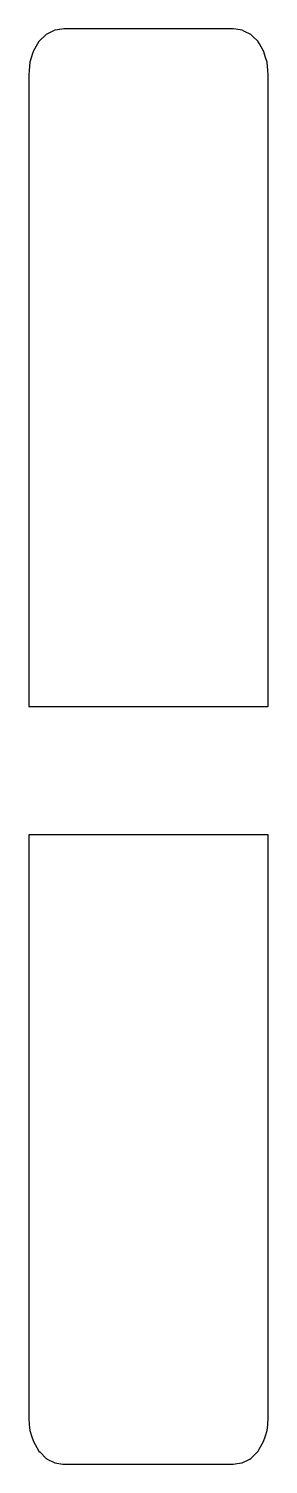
# Model space of a CAD drawing. Header units: metres. Extents: x 2.4 to 16, y -13.3 to 68.
import ezdxf

# ---------------------------------------------------------------- set-up
doc = ezdxf.new("R2010")
doc.units = ezdxf.units.M

msp = doc.modelspace()

# ---------------------------------------------------------------- linework, layer by layer
for p, q in [((3.4, 67.71), (3.012, 67.346)), ((3.505, 67.764), (3.4, 67.71)), ((3.882, 67.955), (3.505, 67.764)), ((4.036, 67.98), (3.882, 67.955)), ((4.4, 68.038), (4.036, 67.98)), ((7.467, 68.038), (4.4, 68.038)), ((14, 68.038), (7.467, 68.038)), ((14.161, 68.012), (14, 68.038)), ((14.518, 67.955), (14.161, 68.012)), ((14.647, 67.889), (14.518, 67.955)), ((15, 67.71), (14.647, 67.889)), ((15.074, 67.641), (15, 67.71)), ((15.414, 67.321), (15.074, 67.641)), ((2.668, 66.78), (2.623, 66.636)), ((2.896, 67.178), (2.668, 66.78)), ((2.986, 67.321), (2.896, 67.178)), ((3.012, 67.346), (2.986, 67.321)), ((15.429, 67.297), (15.414, 67.321)), ((15.504, 67.178), (15.429, 67.297)), ((15.692, 66.85), (15.504, 67.178)), ((15.732, 66.78), (15.692, 66.85)), ((15.866, 66.348), (15.732, 66.78)), ((2.468, 66.134), (2.421, 65.677)), ((2.623, 66.636), (2.468, 66.134)), ((15.932, 66.134), (15.866, 66.348)), ((15.979, 65.677), (15.932, 66.134)), ((2.421, 65.677), (2.4, 65.437)), ((2.4, 65.437), (2.4, 64.155)), ((16, 65.437), (15.979, 65.677)), ((16, 63.752), (16, 65.437)), ((2.4, 64.155), (2.4, 62.707)), ((16, 63.592), (16, 63.752)), ((16, 61.83), (16, 63.592)), ((2.4, 62.707), (2.4, 62.575)), ((2.4, 62.575), (2.4, 61.316)), ((16, 60.526), (16, 61.83)), ((2.4, 61.316), (2.4, 61.133)), ((2.4, 61.133), (2.4, 60.003)), ((16, 59.472), (16, 60.526)), ((2.4, 60.003), (2.4, 58.968)), ((16, 58.557), (16, 59.472)), ((2.4, 58.968), (2.4, 58.74)), ((2.4, 58.74), (2.4, 57.745)), ((16, 57.713), (16, 58.557)), ((2.4, 57.745), (2.4, 57.508)), ((2.4, 57.508), (2.4, 56.52)), ((16, 56.89), (16, 57.713)), ((2.4, 56.52), (2.4, 56.29)), ((2.4, 56.29), (2.4, 56.099)), ((16, 56.424), (16, 56.89)), ((16, 55.993), (16, 56.424)), ((2.4, 56.099), (2.4, 55.962)), ((2.4, 55.962), (2.4, 54.159)), ((16, 48.819), (16, 55.993)), ((2.4, 54.159), (2.4, 52.329)), ((2.4, 52.329), (2.4, 48.819)), ((2.4, 48.819), (2.4, 43.488)), ((16, 43.488), (16, 48.819)), ((16, 48.819), (16, 48.819)), ((2.4, 43.488), (2.4, 31.023)), ((16, 31.023), (16, 43.488)), ((2.4, 31.023), (2.4, 30.393)), ((16, 29.637), (16, 31.023)), ((2.4, 30.393), (2.4, 29.637)), ((2.4, 29.637), (4.576, 29.637)), ((4.576, 29.637), (16, 29.637)), ((13.824, 22.363), (2.4, 22.363)), ((2.4, 22.363), (2.4, 21.747)), ((16, 22.363), (13.824, 22.363)), ((16, 20.977), (16, 22.363)), ((2.4, 21.747), (2.4, 20.977)), ((2.4, 20.977), (2.4, 12.727)), ((16, 12.727), (16, 20.977)), ((2.4, 12.727), (2.4, 6.294)), ((16, 6.294), (16, 12.727)), ((2.4, 6.294), (2.4, 3.421)), ((16, -0.555), (16, 6.294)), ((2.4, 3.421), (2.4, 1.103)), ((2.4, 1.103), (2.4, -0.89)), ((16, -1.024), (16, -0.555)), ((2.4, -0.89), (2.4, -1.065)), ((2.4, -1.065), (2.4, -1.284)), ((2.4, -1.284), (2.4, -1.524)), ((2.4, -1.524), (2.4, -2.53)), ((16, -1.545), (16, -1.024)), ((16, -2.329), (16, -1.545)), ((16, -3.154), (16, -2.329)), ((2.4, -2.53), (2.4, -2.767)), ((2.4, -2.767), (2.4, -3.798)), ((16, -4.079), (16, -3.154)), ((16, -3.154), (16, -3.154)), ((2.4, -3.798), (2.4, -4.898)), ((16, -5.191), (16, -4.079)), ((2.4, -4.898), (2.4, -5.108)), ((2.4, -5.108), (2.4, -6.312)), ((16, -6.645), (16, -5.191)), ((2.4, -6.312), (2.4, -6.483)), ((2.4, -6.483), (2.4, -7.844)), ((16, -6.981), (16, -6.645)), ((16, -8.931), (16, -6.981)), ((2.4, -7.844), (2.4, -9.481)), ((16, -10.693), (16, -8.931)), ((2.4, -9.481), (2.4, -9.543)), ((2.4, -9.543), (2.4, -10.693)), ((2.4, -10.693), (2.434, -11.073)), ((2.434, -11.073), (2.468, -11.396)), ((15.932, -11.396), (15.966, -11.073)), ((15.966, -11.073), (16, -10.693)), ((2.468, -11.396), (2.566, -11.707)), ((2.566, -11.707), (2.668, -12.029)), ((2.668, -12.029), (2.763, -12.192)), ((2.763, -12.192), (2.986, -12.573)), ((15.48, -12.46), (15.732, -12.029)), ((15.732, -12.029), (15.834, -11.708)), ((15.834, -11.708), (15.932, -11.396)), ((2.986, -12.573), (3.043, -12.63)), ((3.043, -12.63), (3.4, -12.99)), ((3.4, -12.99), (3.404, -12.992)), ((3.404, -12.992), (3.445, -13.015)), ((3.445, -13.015), (3.848, -13.215)), ((14.518, -13.233), (14.955, -13.015)), ((14.955, -13.015), (15, -12.99)), ((15, -12.99), (15.004, -12.986)), ((15.004, -12.986), (15.414, -12.573)), ((15.414, -12.573), (15.48, -12.46)), ((3.848, -13.215), (3.882, -13.233)), ((3.882, -13.233), (4.347, -13.306)), ((4.347, -13.306), (4.4, -13.315)), ((4.4, -13.315), (12.991, -13.315)), ((12.991, -13.315), (14, -13.315)), ((14, -13.315), (14.477, -13.239)), ((14.477, -13.239), (14.518, -13.233))]:
    msp.add_line(p, q)

doc.saveas('drawing.dxf')
